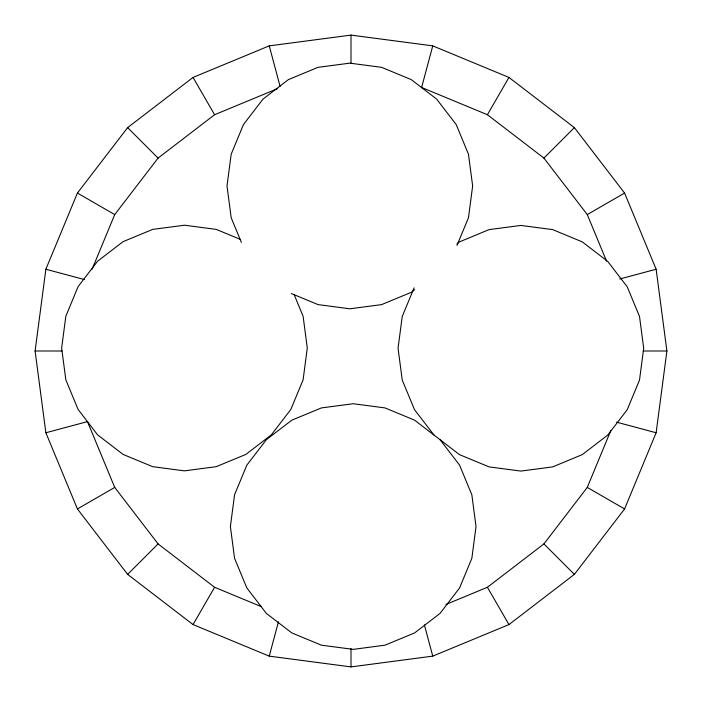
<?xml version="1.0" encoding="UTF-8"?>
<svg xmlns="http://www.w3.org/2000/svg" width="702" height="702" viewBox="0 0 702 702"><rect width="100%" height="100%" fill="white"/><g stroke="black" fill="none" stroke-linecap="round" stroke-linejoin="round"><path stroke-width="1.05" d="M35.1 351L45.867 269.243L77.422 193.05L127.624 127.624L193.05 77.422L269.243 45.867L351 35.1L432.757 45.867L508.95 77.422L574.376 127.624L624.578 193.05L656.133 269.243L666.9 351L656.133 432.757L624.578 508.95L574.376 574.376L508.95 624.578L432.757 656.133L351 666.9L269.243 656.133L193.05 624.578L127.624 574.376L77.422 508.95L45.867 432.757L35.1 351L62.022 351M269.243 656.133L278.44 621.805M432.757 45.867L421.612 87.469L487.407 114.724L543.918 158.082L587.276 214.593L606.563 261.153M92.085 269.252L114.724 214.593L158.082 158.082L214.593 114.724L277.351 88.733M414.101 287.829L402.237 316.47L398.052 348.253L402.237 380.045L414.505 409.67L434.029 435.1M457.011 245.41L468.462 217.76L472.648 185.969L468.462 154.186L456.195 124.561L436.67 99.122L411.232 79.607L381.616 67.331L349.824 63.145L318.032 67.331L288.417 79.607L262.978 99.122L243.454 124.561L231.186 154.186L227 185.969L231.186 217.76L241.409 242.444M445.91 604.466L487.407 587.276L543.918 543.918L587.276 487.407L610.749 430.721M193.05 624.578L214.593 587.276L261.153 606.563M487.407 114.724L508.95 77.422M127.624 574.376L158.082 543.918L214.593 587.276M543.918 158.082L574.376 127.624M456.923 243.84L459.468 241.892L489.083 229.615L520.875 225.43L552.667 229.615L582.283 241.892L607.721 261.407L627.246 286.846L639.513 316.47L643.699 348.253L639.513 380.045L627.246 409.67L607.721 435.1L582.283 454.624L552.667 466.891L520.875 471.077L489.083 466.891L459.468 454.624L414.619 420.182L384.994 407.915L353.211 403.729L321.419 407.915L291.795 420.182L266.356 439.698L246.841 465.136L234.573 494.761L230.388 526.544L234.573 558.336L246.841 587.96L266.356 613.399L291.795 632.914L321.419 645.182L353.211 649.368L384.994 645.182L414.619 632.914L440.057 613.399L459.573 587.96L471.841 558.336L476.026 526.544L471.841 494.761L459.573 465.136L440.057 439.698M414.628 289.733L411.232 292.339L381.616 304.607L349.824 308.792L318.032 304.607L291.374 293.568M77.422 508.95L114.724 487.407L158.082 543.918M587.276 214.593L624.578 193.05M45.867 432.757L87.469 421.612L114.724 487.407M619.726 278.992L656.133 269.243M643.207 351L666.9 351M45.867 269.243L84.354 279.554M616.61 422.165L656.133 432.757M239.952 239.215L216.251 229.396L184.468 225.21L152.676 229.396L123.052 241.663L97.613 261.188L78.097 286.627L65.83 316.242L61.644 348.034L65.83 379.826L78.097 409.442L97.613 434.88L123.052 454.405L152.676 466.672L184.468 470.858L216.251 466.672L245.875 454.405L271.314 434.88L290.83 409.442L303.106 379.826L307.283 348.034L303.106 316.242L294.103 294.524M77.422 193.05L114.724 214.593M587.276 487.407L624.578 508.95M127.624 127.624L158.082 158.082M543.918 543.918L574.376 574.376M193.05 77.422L214.593 114.724M487.407 587.276L508.95 624.578M269.243 45.867L280.107 86.434M424.403 624.929L432.757 656.133M351 35.1L351 63.101M351 648.595L351 666.9"/></g></svg>
